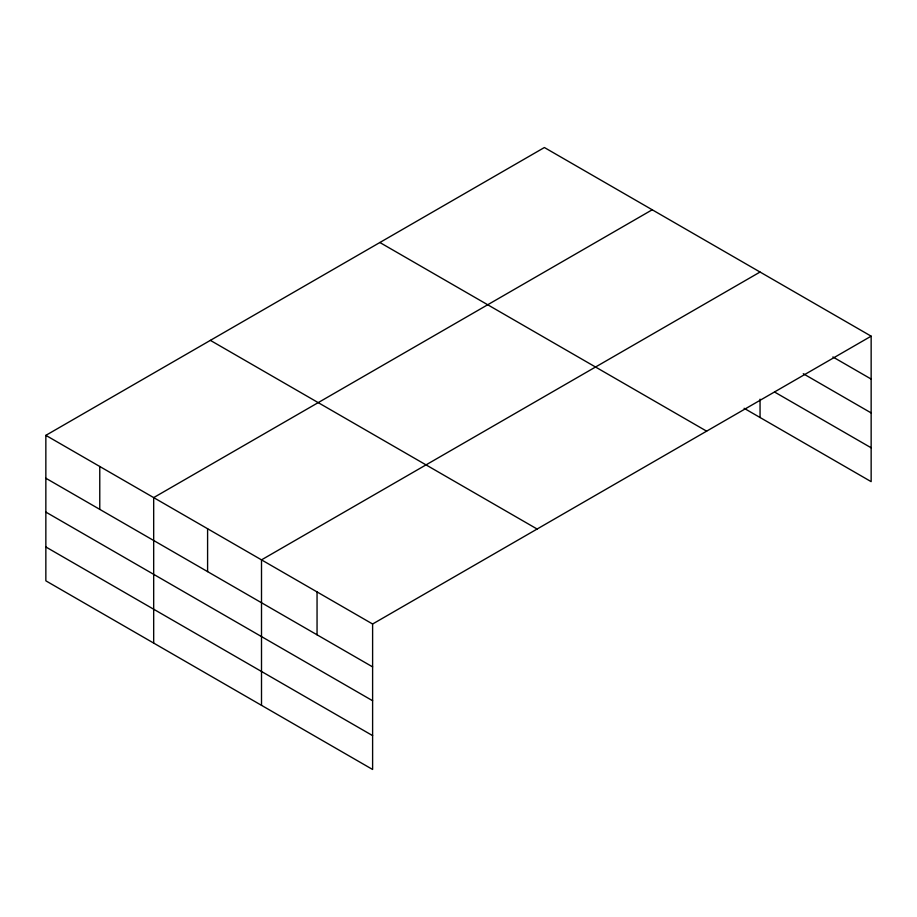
<?xml version="1.0" encoding="UTF-8"?>
<svg xmlns="http://www.w3.org/2000/svg" width="917" height="917" viewBox="0 0 917 917"><rect width="100%" height="100%" fill="white"/><g stroke="black" fill="none" stroke-linecap="round" stroke-linejoin="round"><path stroke-width="1.38" d="M871.15 336.172L544.389 147.522L45.85 435.357L45.85 580.828L372.611 769.478L372.611 624.007L871.15 336.172L871.15 481.643L744.123 408.306M652.228 209.775L153.678 497.61L153.678 643.081M760.055 272.04L261.505 559.863L261.505 705.333M832.888 356.965L871.15 379.053M803.258 373.712L871.15 412.914M774.865 392.201L871.15 447.794M379.879 242.512L706.629 431.162M210.371 340.367L537.121 529.029M45.85 435.357L372.611 624.007M45.85 478.238L372.611 666.888M45.85 512.087L372.611 700.737M45.85 546.968L372.611 735.617M760.055 399.17L760.055 417.499M317.053 591.935L317.053 634.816M207.597 528.742L207.597 571.623M99.77 466.489L99.77 509.359"/></g></svg>
